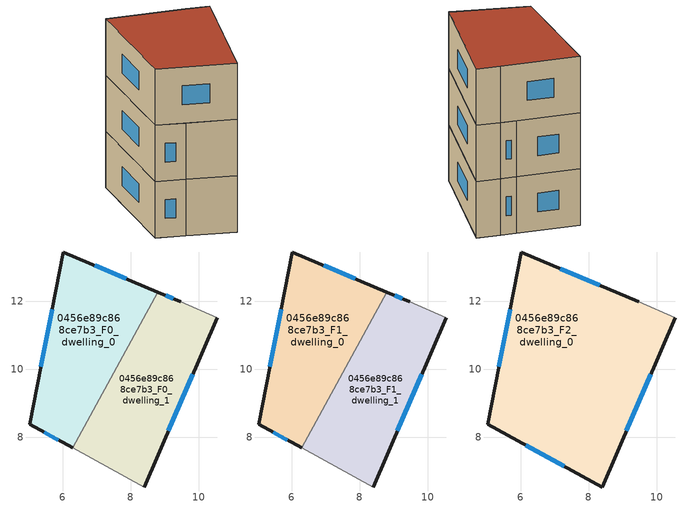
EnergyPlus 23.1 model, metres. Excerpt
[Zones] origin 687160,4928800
0456e89c868ce7b3_F0_dwelling_0
 floor ground (EU_floor_Construction): 6.29,7.68 8.81,12.27 6.01,13.45 5.04,8.37 z0
 wall outside (EU_wall_Construction): 6.29,7.68 5.04,8.37 6.01,13.45 8.81,12.27 z0:3
 wall to 0456e89c868ce7b3_F0_dwelling_1 (EU_wall_Construction): 8.81,12.27 6.29,7.68 z0:3
 window (EU_Window_Construction): 5.36,10.06 5.68,11.76 / 6.94,13.06 7.87,12.66 / 5.87,7.91 5.45,8.14 z1:2
0456e89c868ce7b3_F0_dwelling_1
 floor ground (EU_floor_Construction): 8.39,6.53 10.54,11.51 9.48,11.98 8.81,12.27 6.29,7.68 z0
 wall outside (EU_wall_Construction): 8.81,12.27 9.48,11.98 / 10.54,11.51 8.39,6.53 z0:3
 wall adiabatic (EU_wall_Construction): 8.39,6.53 6.29,7.68 / 9.48,11.98 10.54,11.51 z0:3
 window (EU_Window_Construction): 9.03,12.17 9.25,12.08 / 9.83,9.85 9.11,8.19 z1:2
0456e89c868ce7b3_F1_dwelling_0
 floor to 0456e89c868ce7b3_F0_dwelling_0 (EU_floor_Construction): 6.29,7.68 8.8,12.27 6.01,13.45 5.03,8.37 z3
 wall outside (EU_wall_Construction): 6.29,7.68 5.04,8.37 6.01,13.45 8.81,12.27 z3:6
 wall to 0456e89c868ce7b3_F1_dwelling_1 (EU_wall_Construction): 8.81,12.27 6.29,7.68 z3:6
 window (EU_Window_Construction): 5.36,10.06 5.68,11.76 / 6.94,13.06 7.87,12.66 / 5.87,7.91 5.45,8.14 z4:5
0456e89c868ce7b3_F1_dwelling_1
 floor to 0456e89c868ce7b3_F0_dwelling_1 (EU_floor_Construction): 8.39,6.53 10.54,11.51 9.48,11.98 8.8,12.27 6.29,7.68 z3
 wall outside (EU_wall_Construction): 8.81,12.27 9.48,11.98 / 10.54,11.51 8.39,6.53 z3:6
 wall adiabatic (EU_wall_Construction): 8.39,6.53 6.29,7.68 / 9.48,11.98 10.54,11.51 z3:6
 window (EU_Window_Construction): 9.03,12.17 9.25,12.08 / 9.83,9.85 9.11,8.19 z4:5
0456e89c868ce7b3_F2_dwelling_0
 floor to 0456e89c868ce7b3_F1_dwelling_0 (EU_floor_Construction): 6.29,7.68 8.8,12.27 6.01,13.45 5.03,8.37 z6
 floor to 0456e89c868ce7b3_F1_dwelling_1 (EU_floor_Construction): 8.39,6.53 10.54,11.51 9.48,11.98 8.8,12.27 6.29,7.68 z6
 wall outside (EU_wall_Construction): 10.54,11.51 8.39,6.53 5.04,8.37 6.01,13.45 9.48,11.98 z6:9
 wall adiabatic (EU_wall_Construction): 9.48,11.98 10.54,11.51 z6:9
 window (EU_Window_Construction): 7.27,7.14 6.15,7.76 / 5.36,10.06 5.68,11.76 / 7.16,12.96 8.32,12.47 / 9.83,9.85 9.11,8.19 z7:8
 roof outside (EU_roof_Construction): 9.48,11.98 10.54,11.51 8.39,6.53 5.04,8.37 6.01,13.45 z9
[Building]
EU S2 Campaign: North Axis=0; Terrain=City; Solar Distribution=FullExterior
[Site:Location]
Bologna: Latitude=44.5; Longitude=11.25; Time Zone=1; Elevation=37
[SizingPeriod:WeatherFileDays]
AnnualSizingPeriod: Begin Month=1; Begin Day of Month=1; End Month=12; End Day of Month=31; Day of Week for Start Day=Monday; Use Weather File Daylight Saving Period=No; Use Weather File Rain and Snow Indicators=No
[MATERIAL]
EU_InternalMass_Material: Roughness=MediumRough; Thickness=0.1; Conductivity=1; Density=1800; Specific Heat=900; Thermal Absorptance=0.9; Solar Absorptance=0.7; Visible Absorptance=0.7
[MATERIAL:NOMASS] Roughness=MediumRough; Thermal Absorptance=0.9; Solar Absorptance=0.7; Visible Absorptance=0.7
Name | Thermal Resistance
EU_wall_NoMass | 0.937881
EU_roof_NoMass | 0.548572
EU_floor_NoMass | 0.71348
[WINDOWMATERIAL:SIMPLEGLAZINGSYSTEM]
EU_Window_SimpleGlazing: UFactor=4.25633; Solar Heat Gain Coefficient=0.85; Visible Transmittance=0.85
[CONSTRUCTION]
EU_wall_Construction: EU_wall_NoMass
EU_roof_Construction: EU_roof_NoMass
EU_floor_Construction: EU_floor_NoMass
EU_InternalMass_Construction: EU_InternalMass_Material
EU_Window_Construction: EU_Window_SimpleGlazing
[ZONE] Type=1; Multiplier=1; Ceiling Height=autocalculate; Floor Area=autocalculate; Part of Total Floor Area=Yes
Name | Volume
0456e89c868ce7b3_F0_dwelling_0 | 34.2532
0456e89c868ce7b3_F1_dwelling_0 | 34.2539
0456e89c868ce7b3_F2_dwelling_0 | 68.5027
0456e89c868ce7b3_F0_dwelling_1 | 34.2502
0456e89c868ce7b3_F1_dwelling_1 | 34.2488
[INTERNALMASS] Construction=EU_InternalMass_Construction
Name | Zone or ZoneList | Surface Area
0456e89c868ce7b3_F0_dwelling_0_EU_InternalMass | 0456e89c868ce7b3_F0_dwelling_0 | 11.418
0456e89c868ce7b3_F0_dwelling_1_EU_InternalMass | 0456e89c868ce7b3_F0_dwelling_1 | 11.4163
0456e89c868ce7b3_F1_dwelling_0_EU_InternalMass | 0456e89c868ce7b3_F1_dwelling_0 | 11.418
0456e89c868ce7b3_F1_dwelling_1_EU_InternalMass | 0456e89c868ce7b3_F1_dwelling_1 | 11.4163
0456e89c868ce7b3_F2_dwelling_0_EU_InternalMass | 0456e89c868ce7b3_F2_dwelling_0 | 22.8357
[OTHEREQUIPMENT] Fuel Type=Electricity; Design Level Calculation Method=Watts/Area; Power per Zone Floor Area=1; Fraction Latent=0; Fraction Radiant=0; Fraction Lost=0; Carbon Dioxide Generation Rate=0; EndUse Subcategory=EU_Step8_InternalGains
Name | Zone or ZoneList or Space or SpaceList | Schedule
EU_Step8_InternalGain_0456e89c868ce7b3_F0_dwelling_0_f000 | 0456e89c868ce7b3_F0_dwelling_0 | EU_Step8_GainSchedule_0456e89c868ce7b3_F0_dwelling_0_f000
EU_Step8_InternalGain_0456e89c868ce7b3_F0_dwelling_1_f000 | 0456e89c868ce7b3_F0_dwelling_1 | EU_Step8_GainSchedule_0456e89c868ce7b3_F0_dwelling_1_f000
EU_Step8_InternalGain_0456e89c868ce7b3_F1_dwelling_0_f000 | 0456e89c868ce7b3_F1_dwelling_0 | EU_Step8_GainSchedule_0456e89c868ce7b3_F1_dwelling_0_f000
EU_Step8_InternalGain_0456e89c868ce7b3_F1_dwelling_1_f000 | 0456e89c868ce7b3_F1_dwelling_1 | EU_Step8_GainSchedule_0456e89c868ce7b3_F1_dwelling_1_f000
EU_Step8_InternalGain_0456e89c868ce7b3_F2_dwelling_0_f000 | 0456e89c868ce7b3_F2_dwelling_0 | EU_Step8_GainSchedule_0456e89c868ce7b3_F2_dwelling_0_f000
[ZONEVENTILATION:DESIGNFLOWRATE] Schedule=EU_AlwaysOn; Design Flow Rate Calculation Method=AirChanges/Hour; Air Changes per Hour=0.687892; Ventilation Type=Natural; Fan Pressure Rise=0; Fan Total Efficiency=1; Constant Term Coefficient=1; Temperature Term Coefficient=0; Velocity Term Coefficient=0; Velocity Squared Term Coefficient=0; Minimum Indoor Temperature=-100; Maximum Indoor Temperature=100; Delta Temperature=-100; Minimum Outdoor Temperature=-100; Maximum Outdoor Temperature=100; Maximum Wind Speed=40
Name | Zone or ZoneList or Space or SpaceList
EU_ConstantAir_0456e89c868ce7b3_F0_dwelling_0 | 0456e89c868ce7b3_F0_dwelling_0
EU_ConstantAir_0456e89c868ce7b3_F0_dwelling_1 | 0456e89c868ce7b3_F0_dwelling_1
EU_ConstantAir_0456e89c868ce7b3_F1_dwelling_0 | 0456e89c868ce7b3_F1_dwelling_0
EU_ConstantAir_0456e89c868ce7b3_F1_dwelling_1 | 0456e89c868ce7b3_F1_dwelling_1
EU_ConstantAir_0456e89c868ce7b3_F2_dwelling_0 | 0456e89c868ce7b3_F2_dwelling_0
[HVACTEMPLATE:THERMOSTAT] Constant Heating Setpoint=20; Constant Cooling Setpoint=50
EU_HeatOnly_0456e89c868ce7b3_F0_dwelling_0; EU_HeatOnly_0456e89c868ce7b3_F0_dwelling_1; EU_HeatOnly_0456e89c868ce7b3_F1_dwelling_0; EU_HeatOnly_0456e89c868ce7b3_F1_dwelling_1; EU_HeatOnly_0456e89c868ce7b3_F2_dwelling_0
[HVACTEMPLATE:ZONE:IDEALLOADSAIRSYSTEM] System Availability Schedule=EU_AlwaysOn; Maximum Heating Supply Air Temperature=50; Minimum Cooling Supply Air Temperature=13; Maximum Heating Supply Air Humidity Ratio=0.0156; Minimum Cooling Supply Air Humidity Ratio=0.0077; Heating Limit=NoLimit; Cooling Limit=NoLimit; Heating Availability Schedule=EU_AlwaysOn; Cooling Availability Schedule=EU_CoolingOff; Dehumidification Control Type=ConstantSensibleHeatRatio; Cooling Sensible Heat Ratio=0.7; Dehumidification Setpoint=60; Humidification Control Type=None; Humidification Setpoint=30; Outdoor Air Method=None; Outdoor Air Flow Rate per Person=0.00944; Outdoor Air Flow Rate per Zone Floor Area=0; Outdoor Air Flow Rate per Zone=0; Demand Controlled Ventilation Type=None; Outdoor Air Economizer Type=NoEconomizer; Heat Recovery Type=None; Sensible Heat Recovery Effectiveness=0.7; Latent Heat Recovery Effectiveness=0.65
Name | Template Thermostat
0456e89c868ce7b3_F0_dwelling_0 | EU_HeatOnly_0456e89c868ce7b3_F0_dwelling_0
0456e89c868ce7b3_F0_dwelling_1 | EU_HeatOnly_0456e89c868ce7b3_F0_dwelling_1
0456e89c868ce7b3_F1_dwelling_0 | EU_HeatOnly_0456e89c868ce7b3_F1_dwelling_0
0456e89c868ce7b3_F1_dwelling_1 | EU_HeatOnly_0456e89c868ce7b3_F1_dwelling_1
0456e89c868ce7b3_F2_dwelling_0 | EU_HeatOnly_0456e89c868ce7b3_F2_dwelling_0
[SIZING:ZONE] Zone Cooling Design Supply Air Temperature Input Method=SupplyAirTemperature; Zone Cooling Design Supply Air Temperature=13; Zone Heating Design Supply Air Temperature Input Method=SupplyAirTemperature; Zone Heating Design Supply Air Temperature=50; Zone Cooling Design Supply Air Humidity Ratio=0.008; Zone Heating Design Supply Air Humidity Ratio=0.008; Cooling Design Air Flow Method=DesignDay; Cooling Design Air Flow Rate=0; Cooling Minimum Air Flow per Zone Floor Area=0.000762; Cooling Minimum Air Flow=0; Cooling Minimum Air Flow Fraction=0.2; Heating Design Air Flow Method=DesignDay; Heating Design Air Flow Rate=0; Heating Maximum Air Flow per Zone Floor Area=0.002032; Heating Maximum Air Flow=0.141576; Heating Maximum Air Flow Fraction=0.3; Account for Dedicated Outdoor Air System=No; Dedicated Outdoor Air System Control Strategy=NeutralSupplyAir; Dedicated Outdoor Air Low Setpoint Temperature for Design=autosize; Dedicated Outdoor Air High Setpoint Temperature for Design=autosize; Zone Load Sizing Method=Sensible Load Only No Latent Load; Zone Latent Cooling Design Supply Air Humidity Ratio Input Method=HumidityRatioDifference; Zone Cooling Design Supply Air Humidity Ratio Difference=0.005; Zone Latent Heating Design Supply Air Humidity Ratio Input Method=HumidityRatioDifference; Zone Humidification Design Supply Air Humidity Ratio Difference=0.005
0456e89c868ce7b3_F0_dwelling_0; 0456e89c868ce7b3_F0_dwelling_1; 0456e89c868ce7b3_F1_dwelling_0; 0456e89c868ce7b3_F1_dwelling_1; 0456e89c868ce7b3_F2_dwelling_0
[SCHEDULE:CONSTANT]
Name | Hourly Value
EU_AlwaysOn | 1
EU_CoolingOff | 0
[SCHEDULE:FILE] Column Number=1; Rows to Skip at Top=0; Number of Hours of Data=8760; Column Separator=Comma; Interpolate to Timestep=No; Minutes per Item=60; Adjust Schedule for Daylight Savings=Yes
Name | File
EU_Step8_GainSchedule_0456e89c868ce7b3_F0_dwelling_0_f000 | ../../schedules/0456e89c868ce7b3/0456e89c868ce7b3_F0_dwelling_0_f000_gain.csv
EU_Step8_GainSchedule_0456e89c868ce7b3_F0_dwelling_1_f000 | ../../schedules/0456e89c868ce7b3/0456e89c868ce7b3_F0_dwelling_1_f000_gain.csv
EU_Step8_GainSchedule_0456e89c868ce7b3_F1_dwelling_0_f000 | ../../schedules/0456e89c868ce7b3/0456e89c868ce7b3_F1_dwelling_0_f000_gain.csv
EU_Step8_GainSchedule_0456e89c868ce7b3_F1_dwelling_1_f000 | ../../schedules/0456e89c868ce7b3/0456e89c868ce7b3_F1_dwelling_1_f000_gain.csv
EU_Step8_GainSchedule_0456e89c868ce7b3_F2_dwelling_0_f000 | ../../schedules/0456e89c868ce7b3/0456e89c868ce7b3_F2_dwelling_0_f000_gain.csv
